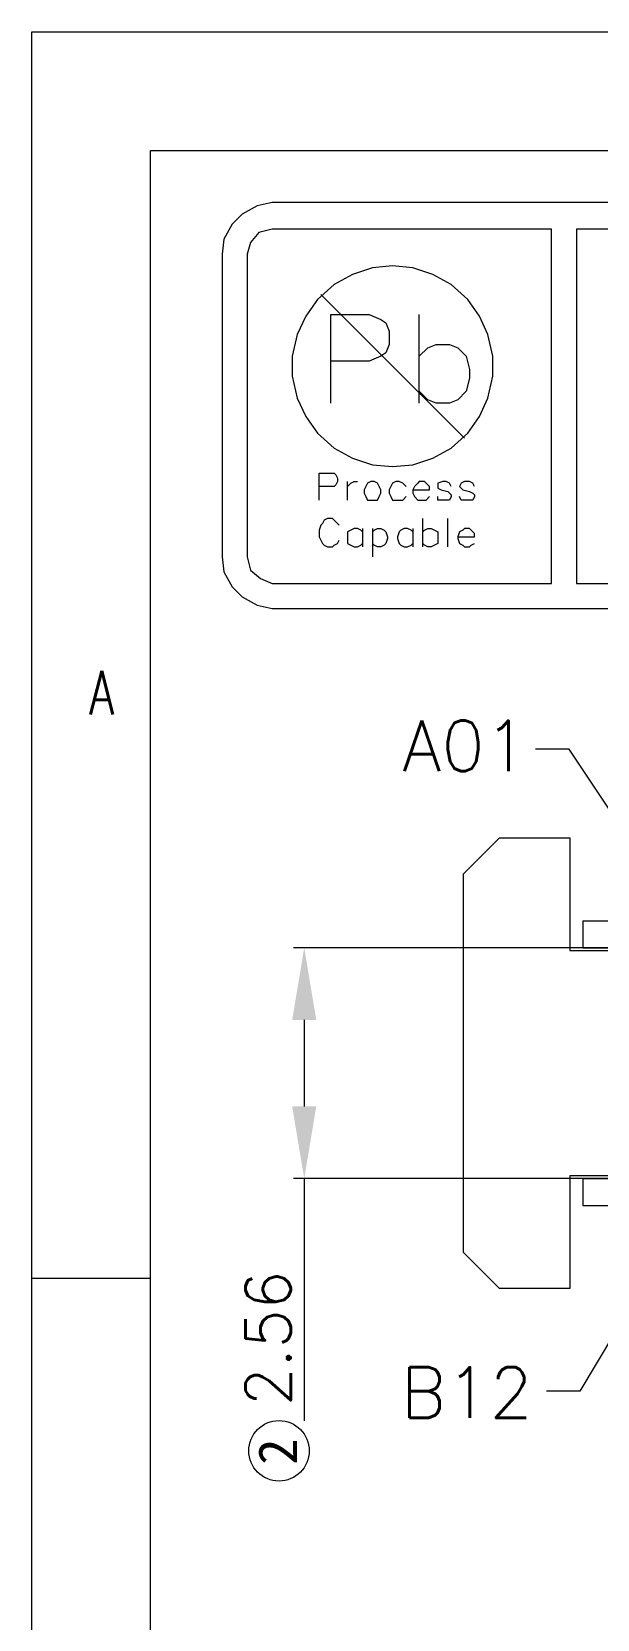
# Model space of a CAD drawing. Extents: x 2595 to 2747, y 707 to 762.
# Drawn here: x 2595.16 to 2601.43, y 743.14 to 760.74 of the extents above; entities that cross this region are included whole.
import ezdxf
from ezdxf.enums import TextEntityAlignment as Align

# ---------------------------------------------------------------- set-up
doc = ezdxf.new("R2010")
doc.units = 0
doc.header["$MEASUREMENT"] = 0
doc.layers.get('0').update_dxf_attribs({"linetype": 'CONTINUOUS', "lineweight": 20})
doc.layers.add('HANBO', color=7, linetype='CONTINUOUS', lineweight=9)
doc.styles.add('ROMANS', font='ROMANS.SHX', dxfattribs={"bigfont": 'gbcbig.shx'})
doc.styles.add('style2', font='')
doc.styles.get('style2').set_extended_font_data('SimSun')
doc.dimstyles.new('汉博电子', dxfattribs={"dimtxt": 0.5, "dimasz": 0.8, "dimexe": 0.12, "dimexo": 0.19, "dimgap": 0.15, "dimtad": 1, "dimzin": 1, "dimdsep": 46, "dimtxsty": 'ROMANS', "dimcen": 2.13, "dimclrd": 3, "dimclre": 3, "dimclrt": 2, "dimazin": 2, "dimtfac": 1, "dimtmove": 0, "dimatfit": 3, "dimfxl": 1, "dimlwd": 13, "dimlwe": 13, "dimarcsym": 0})

# ---------------------------------------------------------------- blocks, each defined once
blk = doc.blocks.new('ea')
at = {"layer": 'HANBO', "lineweight": 0}
for points in [[(45.662, 80.581), (45.514, 80.549), (45.366, 80.466), (45.267, 80.367), (45.185, 80.219), (45.168, 80.071)], [(53.138, 80.581), (45.662, 80.581)], [(45.662, 80.318), (45.531, 80.285), (45.448, 80.186), (45.415, 80.071)], [(48.412, 80.318), (45.662, 80.318)], [(48.412, 76.827), (48.412, 80.318)], [(48.659, 80.318), (48.659, 76.827), (53.138, 76.827)], [(53.138, 80.318), (48.659, 80.318)], [(45.168, 80.071), (45.168, 77.09)], [(45.415, 80.071), (45.415, 77.09)], [(46.848, 79.956), (46.65, 79.939), (46.453, 79.873), (46.272, 79.775), (46.107, 79.626), (45.992, 79.462), (45.909, 79.281), (45.86, 79.067), (45.86, 78.869), (45.909, 78.655), (45.992, 78.474), (46.107, 78.309), (46.272, 78.161), (46.453, 78.062), (46.65, 77.996), (46.848, 77.98), (47.046, 77.996), (47.243, 78.062), (47.424, 78.161), (47.589, 78.309), (47.704, 78.474), (47.787, 78.655), (47.836, 78.869), (47.836, 79.067), (47.787, 79.281), (47.704, 79.462), (47.589, 79.626), (47.424, 79.775), (47.243, 79.873), (47.046, 79.939), (46.848, 79.956)], [(46.14, 79.676), (47.556, 78.26)], [(46.239, 78.605), (46.239, 79.478), (46.617, 79.478), (46.733, 79.429), (46.782, 79.396), (46.815, 79.314), (46.815, 79.182), (46.782, 79.099), (46.733, 79.067), (46.617, 79.017), (46.239, 79.017)], [(47.111, 78.605), (47.111, 79.478)], [(47.111, 79.067), (47.194, 79.149), (47.276, 79.182), (47.408, 79.182), (47.49, 79.149), (47.572, 79.067), (47.605, 78.935), (47.605, 78.852), (47.572, 78.721), (47.49, 78.638), (47.408, 78.605), (47.276, 78.605), (47.194, 78.638), (47.111, 78.721)], [(46.123, 77.65), (46.123, 77.914), (46.239, 77.914), (46.272, 77.914), (46.288, 77.897), (46.304, 77.864), (46.304, 77.831), (46.288, 77.799), (46.272, 77.782), (46.239, 77.782), (46.123, 77.782)], [(46.403, 77.65), (46.403, 77.831)], [(46.403, 77.749), (46.403, 77.782), (46.436, 77.815), (46.469, 77.831), (46.502, 77.831)], [(46.634, 77.831), (46.601, 77.815), (46.584, 77.782), (46.568, 77.749), (46.568, 77.716), (46.584, 77.683), (46.601, 77.65), (46.634, 77.65), (46.667, 77.65), (46.7, 77.65), (46.716, 77.683), (46.733, 77.716), (46.733, 77.749), (46.716, 77.782), (46.7, 77.815), (46.667, 77.831), (46.634, 77.831)], [(46.98, 77.782), (46.947, 77.815), (46.914, 77.831), (46.881, 77.831), (46.848, 77.815), (46.831, 77.782), (46.815, 77.749), (46.815, 77.716), (46.831, 77.683), (46.848, 77.65), (46.881, 77.65), (46.914, 77.65), (46.947, 77.65), (46.98, 77.683)], [(47.046, 77.749), (47.21, 77.749), (47.21, 77.782), (47.194, 77.799), (47.177, 77.815), (47.161, 77.831), (47.111, 77.831), (47.095, 77.815), (47.062, 77.782), (47.046, 77.749), (47.046, 77.716), (47.062, 77.683), (47.095, 77.65), (47.111, 77.65), (47.161, 77.65), (47.177, 77.65), (47.21, 77.683)], [(47.424, 77.782), (47.408, 77.815), (47.375, 77.831), (47.342, 77.831), (47.292, 77.815), (47.292, 77.782), (47.292, 77.766), (47.325, 77.749), (47.391, 77.733), (47.408, 77.716), (47.424, 77.7), (47.424, 77.683), (47.408, 77.65), (47.375, 77.65), (47.342, 77.65), (47.292, 77.65), (47.292, 77.683)], [(47.655, 77.782), (47.638, 77.815), (47.605, 77.831), (47.556, 77.831), (47.523, 77.815), (47.507, 77.782), (47.523, 77.766), (47.54, 77.749), (47.605, 77.733), (47.638, 77.716), (47.655, 77.7), (47.655, 77.683), (47.638, 77.65), (47.605, 77.65), (47.556, 77.65), (47.523, 77.65), (47.507, 77.683)], [(46.321, 77.403), (46.304, 77.42), (46.272, 77.453), (46.255, 77.469), (46.206, 77.469), (46.173, 77.453), (46.156, 77.42), (46.14, 77.403), (46.123, 77.354), (46.123, 77.288), (46.14, 77.255), (46.156, 77.222), (46.173, 77.206), (46.206, 77.189), (46.255, 77.189), (46.272, 77.206), (46.304, 77.222), (46.321, 77.255)], [(47.144, 77.189), (47.144, 77.469)], [(47.391, 77.189), (47.391, 77.469)], [(46.551, 77.338), (46.535, 77.354), (46.502, 77.37), (46.469, 77.37), (46.436, 77.354), (46.403, 77.338), (46.403, 77.288), (46.403, 77.272), (46.403, 77.222), (46.436, 77.206), (46.469, 77.189), (46.502, 77.189), (46.535, 77.206), (46.551, 77.222)], [(46.551, 77.37), (46.551, 77.189)], [(46.65, 77.37), (46.65, 77.09)], [(46.65, 77.338), (46.667, 77.354), (46.7, 77.37), (46.733, 77.37), (46.766, 77.354), (46.782, 77.338), (46.798, 77.288), (46.798, 77.272), (46.782, 77.222), (46.766, 77.206), (46.733, 77.189), (46.7, 77.189), (46.667, 77.206), (46.65, 77.222)], [(47.046, 77.338), (47.029, 77.354), (46.996, 77.37), (46.963, 77.37), (46.93, 77.354), (46.914, 77.338), (46.897, 77.288), (46.897, 77.272), (46.914, 77.222), (46.93, 77.206), (46.963, 77.189), (46.996, 77.189), (47.029, 77.206), (47.046, 77.222)], [(47.046, 77.37), (47.046, 77.189)], [(47.144, 77.338), (47.161, 77.354), (47.194, 77.37), (47.227, 77.37), (47.26, 77.354), (47.292, 77.338), (47.292, 77.288), (47.292, 77.272), (47.292, 77.222), (47.26, 77.206), (47.227, 77.189), (47.194, 77.189), (47.161, 77.206), (47.144, 77.222)], [(47.49, 77.288), (47.655, 77.288), (47.655, 77.321), (47.638, 77.338), (47.622, 77.354), (47.605, 77.37), (47.556, 77.37), (47.54, 77.354), (47.507, 77.338), (47.49, 77.288), (47.49, 77.272), (47.507, 77.222), (47.54, 77.206), (47.556, 77.189), (47.605, 77.189), (47.622, 77.206), (47.655, 77.222)], [(45.168, 77.09), (45.185, 76.942), (45.267, 76.794), (45.366, 76.695), (45.514, 76.613), (45.662, 76.58)], [(45.415, 77.09), (45.448, 76.959), (45.547, 76.876), (45.662, 76.827)], [(45.662, 76.827), (48.412, 76.827)], [(45.662, 76.58), (53.138, 76.58)]]:
    blk.add_lwpolyline(points, dxfattribs=at)
blk = doc.blocks.new('*D28')
at = {"color": 3, "lineweight": 13, "transparency": 16777216}
for p, q in [((2602.791, 750.583), (2598.066, 750.583)), ((2598.186, 749.783), (2598.186, 748.823)), ((2602.791, 748.023), (2598.066, 748.023)), ((2598.186, 748.023), (2598.186, 745.338))]:
    blk.add_line(p, q, dxfattribs=at)
at = {"color": 3, "transparency": 16777216}
for points in [[(2598.052, 749.783), (2598.319, 749.783), (2598.186, 750.583)], [(2598.052, 748.823), (2598.319, 748.823), (2598.186, 748.023)]]:
    blk.add_solid(points, dxfattribs=at)
at = {"layer": 'HANBO', "color": 0, "transparency": 16777216}
for p in [(2602.981, 750.583), (2598.186, 748.023), (2602.981, 748.023)]:
    blk.add_point(p, dxfattribs=at)
at = {"color": 2, "transparency": 16777216, "insert": (2597.786, 746.25), "char_height": 0.5, "attachment_point": 5, "rotation": 90, "style": 'ROMANS'}
blk.add_mtext('2.56', dxfattribs=at)

msp = doc.modelspace()

# ---------------------------------------------------------------- linework, layer by layer
at = {"color": 7, "linetype": 'Continuous'}
for p, q in [((2599.951, 751.403), (2600.351, 751.803)), ((2600.351, 751.803), (2601.131, 751.803)), ((2601.131, 751.803), (2601.131, 750.553)), ((2599.951, 747.203), (2599.951, 751.403)), ((2601.276, 750.883), (2601.276, 750.583)), ((2601.276, 750.883), (2610.626, 750.883)), ((2601.131, 750.553), (2602.054, 750.553)), ((2601.276, 750.583), (2602.09, 750.583)), ((2601.131, 748.053), (2601.131, 746.803)), ((2602.054, 748.053), (2601.131, 748.053)), ((2601.276, 748.023), (2601.276, 747.723)), ((2601.276, 748.023), (2602.09, 748.023)), ((2601.276, 747.723), (2610.626, 747.723)), ((2600.351, 746.803), (2599.951, 747.203)), ((2601.131, 746.803), (2600.351, 746.803))]:
    msp.add_line(p, q, dxfattribs=at)
at = {"layer": 'HANBO'}
msp.add_line((2596.482, 746.914), (2595.165, 746.914), dxfattribs=at)
at = {"layer": 'HANBO', "linetype": 'Continuous', "lineweight": 0}
for points in [[(2595.165, 760.742), (2669.401, 760.742), (2669.401, 708.064), (2595.165, 708.064)], [(2596.482, 759.425), (2668.084, 759.425), (2668.086, 709.381), (2596.482, 709.381)]]:
    msp.add_lwpolyline(points, close=True, dxfattribs=at)
at = {"layer": 'HANBO', "color": 3, "ltscale": 2}
msp.add_circle((2597.906, 745.004), 0.335, dxfattribs=at)

# ---------------------------------------------------------------- block references
at = {"layer": 'HANBO', "color": 3, "xscale": 1.125611640172849, "yscale": 1.125611640172849, "zscale": 1.125611640172849}
msp.add_blockref('ea', (2546.433, 668.145), dxfattribs=at)

# ---------------------------------------------------------------- texts
at = {"color": 2, "char_height": 0.56, "attachment_point": 1, "style": 'ROMANS'}
for s, insert in [('\\A1;A01', (2599.274, 753.103)), ('\\A1;B12', (2599.255, 745.931))]:
    msp.add_mtext(s, dxfattribs=dict(at, insert=insert))
at = {"layer": 'HANBO', "style": 'ROMANS', "width": 0.75}
msp.add_text('A', height=0.484, dxfattribs=at).set_placement((2595.941, 753.17), align=Align.CENTER)
at = {"layer": 'HANBO', "color": 3, "style": 'style2'}
msp.add_text('2', height=0.43, rotation=90, dxfattribs=at).set_placement((2598.106, 744.849))

# ---------------------------------------------------------------- dimensions: what is measured, and where the dimension line sits
at = {"color": 2}
dim = msp.add_linear_dim(base=(2598.186, 748.023), p1=(2602.981, 750.583), p2=(2602.981, 748.023), angle=90, dimstyle='汉博电子', dxfattribs=at)
dim.commit()
dim.dimension.update_dxf_attribs({"geometry": '*D28', "text_midpoint": (2598.186, 746.25), "dimtype": 160})

# ---------------------------------------------------------------- leaders
at = {"annotation_type": 0, "has_hookline": 1, "hookline_direction": 1}
for points in [[(2603.201, 749.654), (2601.123, 752.786), (2600.748, 752.786)], [(2603.201, 748.953), (2601.24, 745.665), (2600.872, 745.665)]]:
    msp.add_leader(points, dimstyle='汉博电子', override={"dimgap": 0.1, "dimtad": 0}, dxfattribs=at)

doc.saveas('drawing.dxf')
